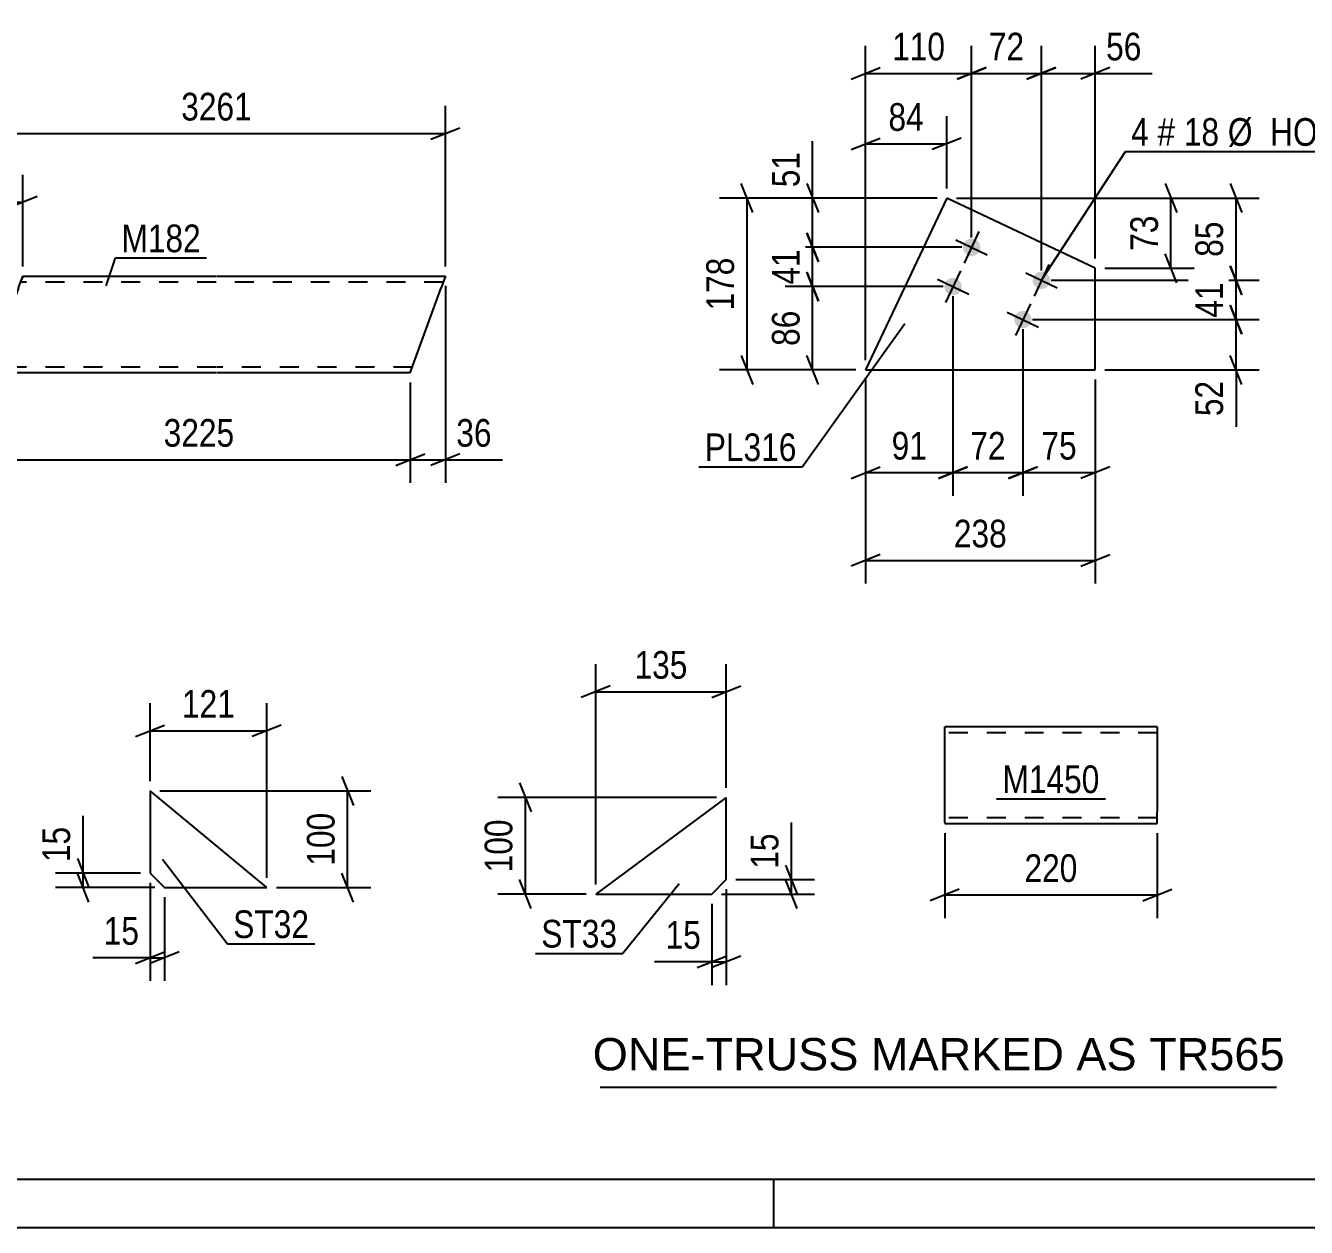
# Model space of a CAD drawing. Header units: millimetres. Extents: x 0 to 841, y 0 to 594.
# Drawn here: x 343.5 to 476.1, y 0 to 124.4 of the extents above; entities that cross this region are included whole.
import ezdxf

# ---------------------------------------------------------------- set-up
doc = ezdxf.new("R2010")
doc.units = ezdxf.units.MM
doc.linetypes.add('DXK_LINE_DOT2', pattern=[3.9198, 1.9599, -1.9599])
doc.styles.add('Arial', font='ARIAL.TTF', dxfattribs={"height": 0.2})
doc.styles.add('Arial Narrow', font='ARIALN.TTF', dxfattribs={"height": 0.2})

# ---------------------------------------------------------------- blocks, each defined once
blk = doc.blocks.new('Unknown-103609051-1133')
at = {"color": 5, "linetype": 'Continuous'}
for p, q in [((5, 5), (836, 5)), ((421, 0), (421, 5)), ((0, 0), (841, 0))]:
    blk.add_line(p, q, dxfattribs=at)
blk = doc.blocks.new('Part-103609051-7679 - 7675')
at = {"color": 2, "linetype": 'Continuous'}
for p, q in [((460.67, 51.79), (438.68, 51.79)), ((438.68, 41.89), (438.68, 51.79)), ((460.67, 51.79), (460.67, 42.99)), ((460.67, 41.79), (460.67, 42.99)), ((438.68, 41.89), (438.68, 41.79)), ((438.68, 41.79), (460.67, 41.79))]:
    blk.add_line(p, q, dxfattribs=at)
at = {"color": 7, "linetype": 'DXK_LINE_DOT2'}
for p, q in [((460.67, 51.19), (438.68, 51.19)), ((438.68, 42.39), (438.68, 42.44)), ((460.67, 42.44), (460.67, 42.76)), ((460.67, 42.39), (460.67, 42.44)), ((460.67, 42.39), (438.68, 42.39))]:
    blk.add_line(p, q, dxfattribs=at)
blk = doc.blocks.new('Part-103609051-3002 - 2986')
at = {"color": 2, "linetype": 'Continuous'}
for p, q in [((342.81, 97.23), (343.25, 98.43)), ((343.25, 98.43), (363.25, 98.43)), ((363.35, 98.43), (386.99, 98.43)), ((386.96, 98.34), (386.86, 98.08)), ((386.99, 98.43), (386.96, 98.34)), ((342.81, 97.23), (339.61, 88.43)), ((383.35, 88.43), (386.55, 97.23)), ((386.86, 98.08), (386.55, 97.23)), ((363.25, 88.43), (339.61, 88.43)), ((383.35, 88.43), (363.35, 88.43))]:
    blk.add_line(p, q, dxfattribs=at)
at = {"color": 7, "linetype": 'DXK_LINE_DOT2'}
for p, q in [((343.22, 98.34), (343.12, 98.08)), ((343.25, 98.43), (343.22, 98.34)), ((386.99, 98.43), (386.86, 98.08)), ((363.25, 97.83), (343.03, 97.83)), ((386.77, 97.83), (363.35, 97.83)), ((363.25, 89.03), (339.83, 89.03)), ((383.57, 89.03), (363.35, 89.03))]:
    blk.add_line(p, q, dxfattribs=at)
blk = doc.blocks.new('Part-103609051-2561 - 2545')
at = {"color": 2, "linetype": 'Continuous'}
for p, q in [((356.42, 45.17), (356.42, 36.67)), ((368.5, 35.17), (356.42, 45.17)), ((356.42, 36.67), (357.92, 35.17)), ((357.92, 35.17), (368.5, 35.17))]:
    blk.add_line(p, q, dxfattribs=at)
blk = doc.blocks.new('Part-103609051-2489 - 2473')
at = {"color": 2, "linetype": 'Continuous'}
for p, q in [((416.06, 44.49), (402.56, 34.49)), ((416.06, 35.99), (416.06, 44.49)), ((414.56, 34.49), (416.06, 35.99)), ((402.56, 34.49), (414.56, 34.49))]:
    blk.add_line(p, q, dxfattribs=at)
blk = doc.blocks.new('Part-103609051-15981 - 15980')
at = {"color": 2, "linetype": 'Continuous'}
for p, q in [((438.88, 106.52), (430.48, 88.73)), ((454.25, 99.25), (438.88, 106.52)), ((454.25, 88.73), (454.25, 99.25)), ((430.48, 88.73), (454.25, 88.73))]:
    blk.add_line(p, q, dxfattribs=at)
blk = doc.blocks.new('Bolt-103609051-15982 - 15980')
at = {"linetype": 'Continuous'}
for points in [[(442.27, 101.04, -1), (440.64, 101.81, -1)], [(440.35, 96.98, -1), (438.72, 97.74, -1)], [(449.5, 97.63, -1), (447.87, 98.4, -1)], [(447.58, 93.56, -1), (445.95, 94.33, -1)]]:
    blk.add_hatch(color=1, dxfattribs=at).paths.add_polyline_path(points)
at = {"color": 1, "linetype": 'Continuous'}
for p, q in [((439.83, 102.2), (443.08, 100.66)), ((442.22, 103.06), (440.69, 99.8)), ((449.46, 99.64), (447.92, 96.38)), ((437.91, 98.13), (441.16, 96.59)), ((440.3, 98.99), (438.76, 95.73)), ((447.06, 98.78), (450.32, 97.24)), ((447.54, 95.57), (446, 92.31)), ((445.14, 94.71), (448.39, 93.17))]:
    blk.add_line(p, q, dxfattribs=at)
blk = doc.blocks.new('StraightDimension-103609051-7681 - 7675')
at = {"color": 7, "linetype": 'Continuous'}
for p, q in [((438.68, 40.79), (438.68, 32)), ((460.67, 40.79), (460.67, 32)), ((440.18, 35), (437.18, 33.8)), ((459.17, 33.8), (462.17, 35)), ((438.68, 34.4), (460.67, 34.4))]:
    blk.add_line(p, q, dxfattribs=at)
at = {"color": 0}
blk.add_wipeout([(453.02, 35.15), (453.02, 39.35), (446.33, 39.35), (446.33, 35.15)], dxfattribs=at)
at = {"color": 3, "style": 'Arial Narrow'}
blk.add_text('220', height=2.863, dxfattribs=at).set_placement((446.93, 35.75))
blk = doc.blocks.new('StraightDimension-103609051-3054 - 2986')
at = {"color": 7, "linetype": 'Continuous'}
for p, q in [((339.61, 87.43), (339.61, 77.04)), ((383.35, 87.43), (383.35, 77.04)), ((341.11, 80.04), (338.11, 78.84)), ((381.85, 78.84), (384.85, 80.04)), ((339.61, 79.44), (383.35, 79.44))]:
    blk.add_line(p, q, dxfattribs=at)
at = {"color": 0}
blk.add_wipeout([(365.74, 80.19), (365.74, 84.39), (357.23, 84.39), (357.23, 80.19)], dxfattribs=at)
at = {"color": 3, "style": 'Arial Narrow'}
blk.add_text('3225', height=2.863, dxfattribs=at).set_placement((357.83, 80.79))
blk = doc.blocks.new('StraightDimension-103609051-3042 - 2986')
at = {"color": 7, "linetype": 'Continuous'}
for p, q in [((386.99, 97.43), (386.99, 77.04)), ((383.35, 87.43), (383.35, 77.04)), ((381.85, 78.84), (384.85, 80.04)), ((388.49, 80.04), (385.49, 78.84)), ((383.35, 79.44), (386.99, 79.44)), ((386.99, 79.44), (392.9, 79.44)), ((386.99, 79.44), (392.9, 79.44))]:
    blk.add_line(p, q, dxfattribs=at)
at = {"color": 0}
blk.add_wipeout([(392.37, 80.19), (392.37, 84.39), (387.52, 84.39), (387.52, 80.19)], dxfattribs=at)
at = {"color": 3, "style": 'Arial Narrow'}
blk.add_text('36', height=2.863, dxfattribs=at).set_placement((388.12, 80.79))
blk = doc.blocks.new('StraightDimension-103609051-3018 - 2986')
at = {"color": 7, "linetype": 'Continuous'}
for p, q in [((339.61, 89.43), (339.61, 116.05)), ((386.99, 99.43), (386.99, 116.05)), ((341.11, 113.8), (338.11, 112.6)), ((339.61, 113.2), (386.99, 113.2)), ((385.49, 112.6), (388.49, 113.8))]:
    blk.add_line(p, q, dxfattribs=at)
at = {"color": 0}
blk.add_wipeout([(367.56, 113.95), (367.56, 118.15), (359.05, 118.15), (359.05, 113.95)], dxfattribs=at)
at = {"color": 3, "style": 'Arial Narrow'}
blk.add_text('3261', height=2.863, dxfattribs=at).set_placement((359.65, 114.55))
blk = doc.blocks.new('StraightDimension-103609051-3029 - 2986')
at = {"color": 7, "linetype": 'Continuous'}
for p, q in [((339.61, 89.43), (339.61, 108.94)), ((343.25, 99.43), (343.25, 108.94)), ((339.61, 106.09), (333.71, 106.09)), ((339.61, 106.09), (333.71, 106.09)), ((338.11, 105.49), (341.11, 106.69)), ((339.61, 106.09), (343.25, 106.09)), ((344.75, 106.69), (341.75, 105.49))]:
    blk.add_line(p, q, dxfattribs=at)
at = {"color": 0}
blk.add_wipeout([(339.09, 106.84), (339.09, 111.04), (334.23, 111.04), (334.23, 106.84)], dxfattribs=at)
at = {"color": 3, "style": 'Arial Narrow'}
blk.add_text('36', height=2.863, dxfattribs=at).set_placement((334.83, 107.44))
blk = doc.blocks.new('StraightDimension-103609051-2596 - 2545')
at = {"color": 7, "linetype": 'Continuous'}
for p, q in [((376.27, 46.67), (377.47, 43.67)), ((357.42, 45.17), (379.27, 45.17)), ((376.87, 35.17), (376.87, 45.17)), ((377.47, 33.67), (376.27, 36.67)), ((369.5, 35.17), (379.27, 35.17))]:
    blk.add_line(p, q, dxfattribs=at)
at = {"color": 0}
blk.add_wipeout([(376.12, 43.51), (371.92, 43.51), (371.92, 36.83), (376.12, 36.83)], dxfattribs=at)
at = {"color": 3, "style": 'Arial Narrow'}
blk.add_text('100', height=2.863, rotation=90.0002, dxfattribs=at).set_placement((375.52, 37.43))
blk = doc.blocks.new('StraightDimension-103609051-2585 - 2545')
at = {"color": 7, "linetype": 'Continuous'}
for p, q in [((349.5, 36.67), (349.5, 42.58)), ((349.5, 36.67), (349.5, 42.58)), ((348.9, 38.17), (350.1, 35.17)), ((355.42, 36.67), (346.65, 36.67)), ((350.1, 33.67), (348.9, 36.67)), ((349.5, 35.17), (349.5, 36.67)), ((356.92, 35.17), (346.65, 35.17))]:
    blk.add_line(p, q, dxfattribs=at)
at = {"color": 0}
blk.add_wipeout([(348.75, 42.05), (344.55, 42.05), (344.55, 37.2), (348.75, 37.2)], dxfattribs=at)
at = {"color": 3, "style": 'Arial Narrow'}
blk.add_text('15', height=2.863, rotation=90.0002, dxfattribs=at).set_placement((348.15, 37.8))
blk = doc.blocks.new('StraightDimension-103609051-2563 - 2545')
at = {"color": 7, "linetype": 'Continuous'}
for p, q in [((356.42, 35.67), (356.42, 25.5)), ((357.92, 34.17), (357.92, 25.5)), ((356.42, 27.9), (350.51, 27.9)), ((356.42, 27.9), (350.51, 27.9)), ((354.92, 27.3), (357.92, 28.5)), ((359.42, 28.5), (356.42, 27.3)), ((356.42, 27.9), (357.92, 27.9))]:
    blk.add_line(p, q, dxfattribs=at)
at = {"color": 0}
blk.add_wipeout([(355.89, 28.65), (355.89, 32.85), (351.03, 32.85), (351.03, 28.65)], dxfattribs=at)
at = {"color": 3, "style": 'Arial Narrow'}
blk.add_text('15', height=2.863, dxfattribs=at).set_placement((351.63, 29.25))
blk = doc.blocks.new('StraightDimension-103609051-2575 - 2545')
at = {"color": 7, "linetype": 'Continuous'}
for p, q in [((356.42, 46.17), (356.42, 54.24)), ((368.5, 36.17), (368.5, 54.24)), ((354.92, 50.79), (357.92, 51.99)), ((370, 51.99), (367, 50.79)), ((356.42, 51.39), (368.5, 51.39))]:
    blk.add_line(p, q, dxfattribs=at)
at = {"color": 0}
blk.add_wipeout([(365.8, 52.14), (365.8, 56.34), (359.12, 56.34), (359.12, 52.14)], dxfattribs=at)
at = {"color": 3, "style": 'Arial Narrow'}
blk.add_text('121', height=2.863, dxfattribs=at).set_placement((359.72, 52.74))
blk = doc.blocks.new('StraightDimension-103609051-2491 - 2473')
at = {"color": 7, "linetype": 'Continuous'}
for p, q in [((416.06, 34.99), (416.06, 25.08)), ((414.56, 33.49), (414.56, 25.08)), ((413.06, 26.88), (416.06, 28.08)), ((417.56, 28.08), (414.56, 26.88)), ((414.56, 27.48), (408.65, 27.48)), ((414.56, 27.48), (408.65, 27.48)), ((414.56, 27.48), (416.06, 27.48))]:
    blk.add_line(p, q, dxfattribs=at)
at = {"color": 0}
blk.add_wipeout([(414.03, 28.23), (414.03, 32.43), (409.18, 32.43), (409.18, 28.23)], dxfattribs=at)
at = {"color": 3, "style": 'Arial Narrow'}
blk.add_text('15', height=2.863, dxfattribs=at).set_placement((409.78, 28.83))
blk = doc.blocks.new('StraightDimension-103609051-2530 - 2473')
at = {"color": 7, "linetype": 'Continuous'}
for p, q in [((422.81, 35.99), (422.81, 41.89)), ((422.81, 35.99), (422.81, 41.89)), ((422.21, 37.49), (423.41, 34.49)), ((417.06, 35.99), (425.21, 35.99)), ((423.41, 32.99), (422.21, 35.99)), ((422.81, 34.49), (422.81, 35.99)), ((415.56, 34.49), (425.21, 34.49))]:
    blk.add_line(p, q, dxfattribs=at)
at = {"color": 0}
blk.add_wipeout([(422.06, 41.37), (417.86, 41.37), (417.86, 36.51), (422.06, 36.51)], dxfattribs=at)
at = {"color": 3, "style": 'Arial Narrow'}
blk.add_text('15', height=2.863, rotation=90.0002, dxfattribs=at).set_placement((421.46, 37.11))
blk = doc.blocks.new('StraightDimension-103609051-2506 - 2473')
at = {"color": 7, "linetype": 'Continuous'}
for p, q in [((402.56, 35.49), (402.56, 58.28)), ((416.06, 45.49), (416.06, 58.28)), ((404.06, 56.03), (401.06, 54.83)), ((414.56, 54.83), (417.56, 56.03)), ((402.56, 55.43), (416.06, 55.43))]:
    blk.add_line(p, q, dxfattribs=at)
at = {"color": 0}
blk.add_wipeout([(412.65, 56.18), (412.65, 60.38), (405.97, 60.38), (405.97, 56.18)], dxfattribs=at)
at = {"color": 3, "style": 'Arial Narrow'}
blk.add_text('135', height=2.863, dxfattribs=at).set_placement((406.57, 56.78))
blk = doc.blocks.new('StraightDimension-103609051-2518 - 2473')
at = {"color": 7, "linetype": 'Continuous'}
for p, q in [((394.67, 45.99), (395.87, 42.99)), ((415.06, 44.49), (392.42, 44.49)), ((395.27, 34.49), (395.27, 44.49)), ((395.87, 32.99), (394.67, 35.99)), ((401.56, 34.49), (392.42, 34.49))]:
    blk.add_line(p, q, dxfattribs=at)
at = {"color": 0}
blk.add_wipeout([(394.52, 42.83), (390.32, 42.83), (390.32, 36.14), (394.52, 36.14)], dxfattribs=at)
at = {"color": 3, "style": 'Arial Narrow'}
blk.add_text('100', height=2.863, rotation=90.0002, dxfattribs=at).set_placement((393.92, 36.74))
blk = doc.blocks.new('StraightDimension-103609051-16114 - 15980')
at = {"color": 7, "linetype": 'Continuous'}
for p, q in [((461.49, 108.02), (462.69, 105.02)), ((439.88, 106.52), (464.49, 106.52)), ((462.09, 99.25), (462.09, 106.52)), ((462.69, 97.75), (461.49, 100.75)), ((455.25, 99.25), (464.49, 99.25))]:
    blk.add_line(p, q, dxfattribs=at)
at = {"color": 0}
blk.add_wipeout([(461.34, 105.31), (457.14, 105.31), (457.14, 100.46), (461.34, 100.46)], dxfattribs=at)
at = {"color": 3, "style": 'Arial Narrow'}
blk.add_text('73', height=2.863, rotation=90.0002, dxfattribs=at).set_placement((460.74, 101.06))
blk = doc.blocks.new('StraightDimension-103609051-16799 - 15980')
at = {"color": 7, "linetype": 'Continuous'}
for p, q in [((441.46, 102.43), (441.46, 122.27)), ((448.69, 99.01), (448.69, 122.27)), ((439.96, 118.82), (442.96, 120.02)), ((441.46, 119.42), (448.69, 119.42)), ((450.19, 120.02), (447.19, 118.82))]:
    blk.add_line(p, q, dxfattribs=at)
at = {"color": 0}
blk.add_wipeout([(447.5, 120.17), (447.5, 124.37), (442.64, 124.37), (442.64, 120.17)], dxfattribs=at)
at = {"color": 3, "style": 'Arial Narrow'}
blk.add_text('72', height=2.863, dxfattribs=at).set_placement((443.24, 120.77))
blk = doc.blocks.new('StraightDimension-103609051-16110 - 15980')
at = {"color": 7, "linetype": 'Continuous'}
for p, q in [((430.48, 87.73), (430.48, 66.62)), ((454.25, 87.73), (454.25, 66.62)), ((431.98, 69.62), (428.98, 68.42)), ((430.48, 69.02), (454.25, 69.02)), ((452.75, 68.42), (455.75, 69.62))]:
    blk.add_line(p, q, dxfattribs=at)
at = {"color": 0}
blk.add_wipeout([(445.71, 69.77), (445.71, 73.97), (439.02, 73.97), (439.02, 69.77)], dxfattribs=at)
at = {"color": 3, "style": 'Arial Narrow'}
blk.add_text('238', height=2.863, dxfattribs=at).set_placement((439.62, 70.37))
blk = doc.blocks.new('StraightDimension-103609051-16120 - 15980')
at = {"color": 7, "linetype": 'Continuous'}
for p, q in [((418.81, 105.02), (417.61, 108.02)), ((437.88, 106.52), (415.36, 106.52)), ((418.21, 88.73), (418.21, 106.52)), ((417.61, 90.23), (418.81, 87.23)), ((429.48, 88.73), (415.36, 88.73))]:
    blk.add_line(p, q, dxfattribs=at)
at = {"color": 0}
blk.add_wipeout([(417.46, 100.97), (413.26, 100.97), (413.26, 94.28), (417.46, 94.28)], dxfattribs=at)
at = {"color": 3, "style": 'Arial Narrow'}
blk.add_text('178', height=2.863, rotation=90.0002, dxfattribs=at).set_placement((416.86, 94.88))
blk = doc.blocks.new('StraightDimension-103609051-16104 - 15980')
at = {"color": 7, "linetype": 'Continuous'}
for p, q in [((430.48, 89.73), (430.48, 114.98)), ((438.88, 107.52), (438.88, 114.98)), ((428.98, 111.53), (431.98, 112.73)), ((440.38, 112.73), (437.38, 111.53)), ((430.48, 112.13), (438.88, 112.13))]:
    blk.add_line(p, q, dxfattribs=at)
at = {"color": 0}
blk.add_wipeout([(437.11, 112.88), (437.11, 117.08), (432.25, 117.08), (432.25, 112.88)], dxfattribs=at)
at = {"color": 3, "style": 'Arial Narrow'}
blk.add_text('84', height=2.863, dxfattribs=at).set_placement((432.85, 113.48))
blk = doc.blocks.new('StraightDimension-103609051-16124 - 15980')
at = {"color": 7, "linetype": 'Continuous'}
for p, q in [((446.77, 92.94), (446.77, 75.71)), ((454.25, 87.73), (454.25, 75.71)), ((445.27, 77.51), (448.27, 78.71)), ((455.75, 78.71), (452.75, 77.51)), ((446.77, 78.11), (454.25, 78.11))]:
    blk.add_line(p, q, dxfattribs=at)
at = {"color": 0}
blk.add_wipeout([(452.94, 78.86), (452.94, 83.06), (448.08, 83.06), (448.08, 78.86)], dxfattribs=at)
at = {"color": 3, "style": 'Arial Narrow'}
blk.add_text('75', height=2.863, dxfattribs=at).set_placement((448.68, 79.46))
blk = doc.blocks.new('StraightDimension-103609051-16125 - 15980')
at = {"color": 7, "linetype": 'Continuous'}
for p, q in [((439.53, 96.36), (439.53, 75.71)), ((446.77, 92.94), (446.77, 75.71)), ((438.03, 77.51), (441.03, 78.71)), ((448.27, 78.71), (445.27, 77.51)), ((439.53, 78.11), (446.77, 78.11))]:
    blk.add_line(p, q, dxfattribs=at)
at = {"color": 0}
blk.add_wipeout([(445.58, 78.86), (445.58, 83.06), (440.72, 83.06), (440.72, 78.86)], dxfattribs=at)
at = {"color": 3, "style": 'Arial Narrow'}
blk.add_text('72', height=2.863, dxfattribs=at).set_placement((441.32, 79.46))
blk = doc.blocks.new('StraightDimension-103609051-16126 - 15980')
at = {"color": 7, "linetype": 'Continuous'}
for p, q in [((439.53, 96.36), (439.53, 75.71)), ((430.48, 87.73), (430.48, 75.71)), ((428.98, 77.51), (431.98, 78.71)), ((441.03, 78.71), (438.03, 77.51)), ((430.48, 78.11), (439.53, 78.11))]:
    blk.add_line(p, q, dxfattribs=at)
at = {"color": 0}
blk.add_wipeout([(437.44, 78.86), (437.44, 83.06), (432.58, 83.06), (432.58, 78.86)], dxfattribs=at)
at = {"color": 3, "style": 'Arial Narrow'}
blk.add_text('91', height=2.863, dxfattribs=at).set_placement((433.18, 79.46))
blk = doc.blocks.new('StraightDimension-103609051-16144 - 15980')
at = {"color": 7, "linetype": 'Continuous'}
for p, q in [((425, 106.52), (425, 112.42)), ((425, 106.52), (425, 112.42)), ((424.4, 108.02), (425.6, 105.02)), ((437.88, 106.52), (422.15, 106.52)), ((425, 101.43), (425, 106.52)), ((425.6, 99.93), (424.4, 102.93)), ((440.46, 101.43), (422.15, 101.43))]:
    blk.add_line(p, q, dxfattribs=at)
at = {"color": 0}
blk.add_wipeout([(424.25, 111.9), (420.05, 111.9), (420.05, 107.04), (424.25, 107.04)], dxfattribs=at)
at = {"color": 3, "style": 'Arial Narrow'}
blk.add_text('51', height=2.863, rotation=90.0002, dxfattribs=at).set_placement((423.65, 107.64))
blk = doc.blocks.new('StraightDimension-103609051-16145 - 15980')
at = {"color": 7, "linetype": 'Continuous'}
for p, q in [((424.4, 102.93), (425.6, 99.93)), ((440.46, 101.43), (422.15, 101.43)), ((425, 97.36), (425, 101.43)), ((425.6, 95.86), (424.4, 98.86)), ((438.53, 97.36), (422.15, 97.36))]:
    blk.add_line(p, q, dxfattribs=at)
at = {"color": 0}
blk.add_wipeout([(424.25, 101.82), (420.05, 101.82), (420.05, 96.97), (424.25, 96.97)], dxfattribs=at)
at = {"color": 3, "style": 'Arial Narrow'}
blk.add_text('41', height=2.863, rotation=90.0002, dxfattribs=at).set_placement((423.65, 97.57))
blk = doc.blocks.new('StraightDimension-103609051-16146 - 15980')
at = {"color": 7, "linetype": 'Continuous'}
for p, q in [((424.4, 98.86), (425.6, 95.86)), ((438.53, 97.36), (422.15, 97.36)), ((425, 88.73), (425, 97.36)), ((425.6, 87.23), (424.4, 90.23)), ((429.48, 88.73), (422.15, 88.73))]:
    blk.add_line(p, q, dxfattribs=at)
at = {"color": 0}
blk.add_wipeout([(424.25, 95.48), (420.05, 95.48), (420.05, 90.62), (424.25, 90.62)], dxfattribs=at)
at = {"color": 3, "style": 'Arial Narrow'}
blk.add_text('86', height=2.863, rotation=90.0002, dxfattribs=at).set_placement((423.65, 91.22))
blk = doc.blocks.new('StraightDimension-103609051-16798 - 15980')
at = {"color": 7, "linetype": 'Continuous'}
for p, q in [((448.69, 99.01), (448.69, 122.27)), ((454.25, 100.25), (454.25, 122.27)), ((447.19, 118.82), (450.19, 120.02)), ((448.69, 119.42), (454.25, 119.42)), ((455.75, 120.02), (452.75, 118.82)), ((454.25, 119.42), (460.16, 119.42)), ((454.25, 119.42), (460.16, 119.42))]:
    blk.add_line(p, q, dxfattribs=at)
at = {"color": 0}
blk.add_wipeout([(459.63, 120.17), (459.63, 124.37), (454.78, 124.37), (454.78, 120.17)], dxfattribs=at)
at = {"color": 3, "style": 'Arial Narrow'}
blk.add_text('56', height=2.863, dxfattribs=at).set_placement((455.38, 120.77))
blk = doc.blocks.new('StraightDimension-103609051-16800 - 15980')
at = {"color": 7, "linetype": 'Continuous'}
for p, q in [((430.48, 89.73), (430.48, 122.27)), ((441.46, 102.43), (441.46, 122.27)), ((428.98, 118.82), (431.98, 120.02)), ((430.48, 119.42), (441.46, 119.42)), ((442.96, 120.02), (439.96, 118.82))]:
    blk.add_line(p, q, dxfattribs=at)
at = {"color": 0}
blk.add_wipeout([(439.31, 120.17), (439.31, 124.37), (432.63, 124.37), (432.63, 120.17)], dxfattribs=at)
at = {"color": 3, "style": 'Arial Narrow'}
blk.add_text('110', height=2.863, dxfattribs=at).set_placement((433.23, 120.77))
blk = doc.blocks.new('StraightDimension-103609051-16822 - 15980')
at = {"color": 7, "linetype": 'Continuous'}
for p, q in [((468.23, 108.02), (469.43, 105.02)), ((439.88, 106.52), (471.23, 106.52)), ((468.83, 98.01), (468.83, 106.52)), ((469.43, 96.51), (468.23, 99.51)), ((449.69, 98.01), (471.23, 98.01))]:
    blk.add_line(p, q, dxfattribs=at)
at = {"color": 0}
blk.add_wipeout([(468.08, 104.69), (463.88, 104.69), (463.88, 99.84), (468.08, 99.84)], dxfattribs=at)
at = {"color": 3, "style": 'Arial Narrow'}
blk.add_text('85', height=2.863, rotation=90.0002, dxfattribs=at).set_placement((467.48, 100.44))
blk = doc.blocks.new('StraightDimension-103609051-16823 - 15980')
at = {"color": 7, "linetype": 'Continuous'}
for p, q in [((468.23, 99.51), (469.43, 96.51)), ((449.69, 98.01), (471.23, 98.01)), ((468.83, 93.94), (468.83, 98.01)), ((469.43, 92.44), (468.23, 95.44)), ((447.77, 93.94), (471.23, 93.94))]:
    blk.add_line(p, q, dxfattribs=at)
at = {"color": 0}
blk.add_wipeout([(468.08, 98.4), (463.88, 98.4), (463.88, 93.55), (468.08, 93.55)], dxfattribs=at)
at = {"color": 3, "style": 'Arial Narrow'}
blk.add_text('41', height=2.863, rotation=90.0002, dxfattribs=at).set_placement((467.48, 94.15))
blk = doc.blocks.new('StraightDimension-103609051-16824 - 15980')
at = {"color": 7, "linetype": 'Continuous'}
for p, q in [((468.23, 95.44), (469.43, 92.44)), ((447.77, 93.94), (471.23, 93.94)), ((468.83, 88.73), (468.83, 93.94)), ((469.43, 87.23), (468.23, 90.23)), ((455.25, 88.73), (471.23, 88.73)), ((468.83, 88.73), (468.83, 82.83)), ((468.83, 88.73), (468.83, 82.83))]:
    blk.add_line(p, q, dxfattribs=at)
at = {"color": 0}
blk.add_wipeout([(468.08, 88.21), (463.88, 88.21), (463.88, 83.35), (468.08, 83.35)], dxfattribs=at)
at = {"color": 3, "style": 'Arial Narrow'}
blk.add_text('52', height=2.863, rotation=90.0002, dxfattribs=at).set_placement((467.48, 83.95))
blk = doc.blocks.new('Mark-103609051-7677 - 7675')
at = {"color": 0}
blk.add_wipeout([(454.7, 44.94), (454.7, 47.94), (444.65, 47.94), (444.65, 44.94)], dxfattribs=at)
blk.add_wipeout([(454.7, 44.94), (454.7, 47.94), (444.65, 47.94), (444.65, 44.94)], dxfattribs=at)
at = {"color": 30, "linetype": 'Continuous'}
blk.add_line((444.05, 44.34), (455.3, 44.34), dxfattribs=at)
at = {"color": 3, "style": 'Arial Narrow'}
blk.add_text('M1450', height=2.863, dxfattribs=at).set_placement((444.65, 44.94))
blk = doc.blocks.new('Unknown-103609051-23686')
at = {"color": 7, "linetype": 'Continuous'}
blk.add_line((403, 14.5), (473, 14.5), dxfattribs=at)
at = {"color": 7, "style": 'Arial'}
blk.add_text('ONE-TRUSS MARKED AS TR565', height=3.3428, dxfattribs=at).set_placement((402.24, 16.25))
blk = doc.blocks.new('Mark-103609051-2998 - 2986')
at = {"color": 0}
blk.add_wipeout([(361.68, 100.92), (361.68, 103.92), (353.46, 103.92), (353.46, 100.92)], dxfattribs=at)
blk.add_wipeout([(361.68, 100.92), (361.68, 103.92), (353.46, 103.92), (353.46, 100.92)], dxfattribs=at)
at = {"color": 30, "linetype": 'Continuous'}
for p, q in [((351.87, 97.44), (352.86, 100.32)), ((352.86, 100.32), (362.28, 100.32))]:
    blk.add_line(p, q, dxfattribs=at)
at = {"color": 3, "style": 'Arial Narrow'}
blk.add_text('M182', height=2.863, dxfattribs=at).set_placement((353.46, 100.92))
blk = doc.blocks.new('Mark-103609051-2557 - 2545')
at = {"color": 0}
blk.add_wipeout([(372.89, 29.94), (372.89, 32.94), (365.03, 32.94), (365.03, 29.94)], dxfattribs=at)
blk.add_wipeout([(372.89, 29.94), (372.89, 32.94), (365.03, 32.94), (365.03, 29.94)], dxfattribs=at)
at = {"color": 30, "linetype": 'Continuous'}
for p, q in [((357.72, 38.1), (364.43, 29.34)), ((364.43, 29.34), (373.49, 29.34))]:
    blk.add_line(p, q, dxfattribs=at)
at = {"color": 3, "style": 'Arial Narrow'}
blk.add_text('ST32', height=2.863, dxfattribs=at).set_placement((365.03, 29.94))
blk = doc.blocks.new('Mark-103609051-2485 - 2473')
at = {"color": 0}
blk.add_wipeout([(404.77, 28.96), (404.77, 31.96), (396.92, 31.96), (396.92, 28.96)], dxfattribs=at)
blk.add_wipeout([(404.77, 28.96), (404.77, 31.96), (396.92, 31.96), (396.92, 28.96)], dxfattribs=at)
at = {"color": 30, "linetype": 'Continuous'}
for p in [(411.19, 35.56), (396.32, 28.36)]:
    blk.add_line(p, (405.37, 28.36), dxfattribs=at)
at = {"color": 3, "style": 'Arial Narrow'}
blk.add_text('ST33', height=2.863, dxfattribs=at).set_placement((396.92, 28.96))
blk = doc.blocks.new('Mark-103609051-16239 - 15980')
at = {"color": 0}
blk.add_wipeout([(423.34, 79.3), (423.34, 82.3), (413.84, 82.3), (413.84, 79.3)], dxfattribs=at)
blk.add_wipeout([(423.34, 79.3), (423.34, 82.3), (413.84, 82.3), (413.84, 79.3)], dxfattribs=at)
at = {"color": 30, "linetype": 'Continuous'}
for p in [(434.55, 93.5), (413.24, 78.7)]:
    blk.add_line(p, (423.94, 78.7), dxfattribs=at)
at = {"color": 3, "style": 'Arial Narrow'}
blk.add_text('PL316', height=2.863, dxfattribs=at).set_placement((413.84, 79.3))
blk = doc.blocks.new('Mark-103609051-16242 - 15980')
at = {"color": 0}
for points in [[(459.79, 111.93), (459.79, 114.93), (457.97, 114.93), (457.97, 111.93)], [(462.52, 111.93), (462.52, 114.93), (460.69, 114.93), (460.69, 111.93)], [(467.08, 111.93), (467.08, 114.93), (463.42, 114.93), (463.42, 111.93)], [(483.51, 111.93), (483.51, 114.93), (467.98, 114.93), (467.98, 111.93)]]:
    blk.add_wipeout(points, dxfattribs=at)
for points in [[(459.79, 111.93), (459.79, 114.93), (457.97, 114.93), (457.97, 111.93)], [(462.52, 111.93), (462.52, 114.93), (460.69, 114.93), (460.69, 111.93)], [(467.08, 111.93), (467.08, 114.93), (463.42, 114.93), (463.42, 111.93)], [(483.51, 111.93), (483.51, 114.93), (467.98, 114.93), (467.98, 111.93)]]:
    blk.add_wipeout(points, dxfattribs=at)
at = {"color": 7, "linetype": 'Continuous'}
for p, q in [((448.69, 98.01), (457.37, 111.33)), ((457.37, 111.33), (484.11, 111.33))]:
    blk.add_line(p, q, dxfattribs=at)
at = {"color": 3, "style": 'Arial Narrow'}
for s, height, p in [('4', 2.86, (457.97, 111.93)), ('#', 2.86, (460.69, 111.93)), ('18', 2.863, (463.42, 111.93)), ('Ø  HOLES', 2.863, (467.98, 111.93))]:
    blk.add_text(s, height=height, dxfattribs=at).set_placement(p)

msp = doc.modelspace()

# ---------------------------------------------------------------- block references
for name in ['Unknown-103609051-1133', 'Part-103609051-15981 - 15980', 'Bolt-103609051-15982 - 15980', 'Part-103609051-3002 - 2986', 'Part-103609051-7679 - 7675', 'Part-103609051-2561 - 2545', 'Part-103609051-2489 - 2473', 'Unknown-103609051-23686']:
    msp.add_blockref(name, (0, 0))

# ---------------------------------------------------------------- next in the draw order: block references
for name in ['StraightDimension-103609051-16114 - 15980', 'StraightDimension-103609051-16110 - 15980', 'StraightDimension-103609051-3054 - 2986', 'Mark-103609051-7677 - 7675', 'StraightDimension-103609051-2596 - 2545', 'StraightDimension-103609051-7681 - 7675', 'StraightDimension-103609051-2491 - 2473']:
    msp.add_blockref(name, (0, 0))

# ---------------------------------------------------------------- next in the draw order: block references
for name in ['StraightDimension-103609051-16799 - 15980', 'StraightDimension-103609051-16120 - 15980', 'StraightDimension-103609051-3042 - 2986', 'StraightDimension-103609051-16124 - 15980', 'StraightDimension-103609051-2585 - 2545', 'StraightDimension-103609051-2530 - 2473']:
    msp.add_blockref(name, (0, 0))

# ---------------------------------------------------------------- next in the draw order: block references
for name in ['StraightDimension-103609051-16798 - 15980', 'StraightDimension-103609051-3018 - 2986', 'StraightDimension-103609051-16104 - 15980', 'StraightDimension-103609051-2506 - 2473', 'StraightDimension-103609051-2563 - 2545']:
    msp.add_blockref(name, (0, 0))

# ---------------------------------------------------------------- next in the draw order: block references
for name in ['StraightDimension-103609051-16144 - 15980', 'StraightDimension-103609051-3029 - 2986', 'Mark-103609051-2998 - 2986', 'StraightDimension-103609051-16125 - 15980', 'StraightDimension-103609051-2575 - 2545', 'StraightDimension-103609051-2518 - 2473']:
    msp.add_blockref(name, (0, 0))

# ---------------------------------------------------------------- next in the draw order: block references
for name in ['StraightDimension-103609051-16126 - 15980', 'Mark-103609051-2557 - 2545', 'Mark-103609051-2485 - 2473']:
    msp.add_blockref(name, (0, 0))

# ---------------------------------------------------------------- next in the draw order: block references
msp.add_blockref('StraightDimension-103609051-16145 - 15980', (0, 0))

# ---------------------------------------------------------------- next in the draw order: block references
msp.add_blockref('StraightDimension-103609051-16146 - 15980', (0, 0))

# ---------------------------------------------------------------- next in the draw order: block references
msp.add_blockref('StraightDimension-103609051-16800 - 15980', (0, 0))

# ---------------------------------------------------------------- next in the draw order: block references
for name in ['StraightDimension-103609051-16822 - 15980', 'Mark-103609051-16239 - 15980']:
    msp.add_blockref(name, (0, 0))

# ---------------------------------------------------------------- next in the draw order: block references
msp.add_blockref('StraightDimension-103609051-16823 - 15980', (0, 0))

# ---------------------------------------------------------------- next in the draw order: block references
for name in ['Mark-103609051-16242 - 15980', 'StraightDimension-103609051-16824 - 15980']:
    msp.add_blockref(name, (0, 0))

doc.saveas('drawing.dxf')
